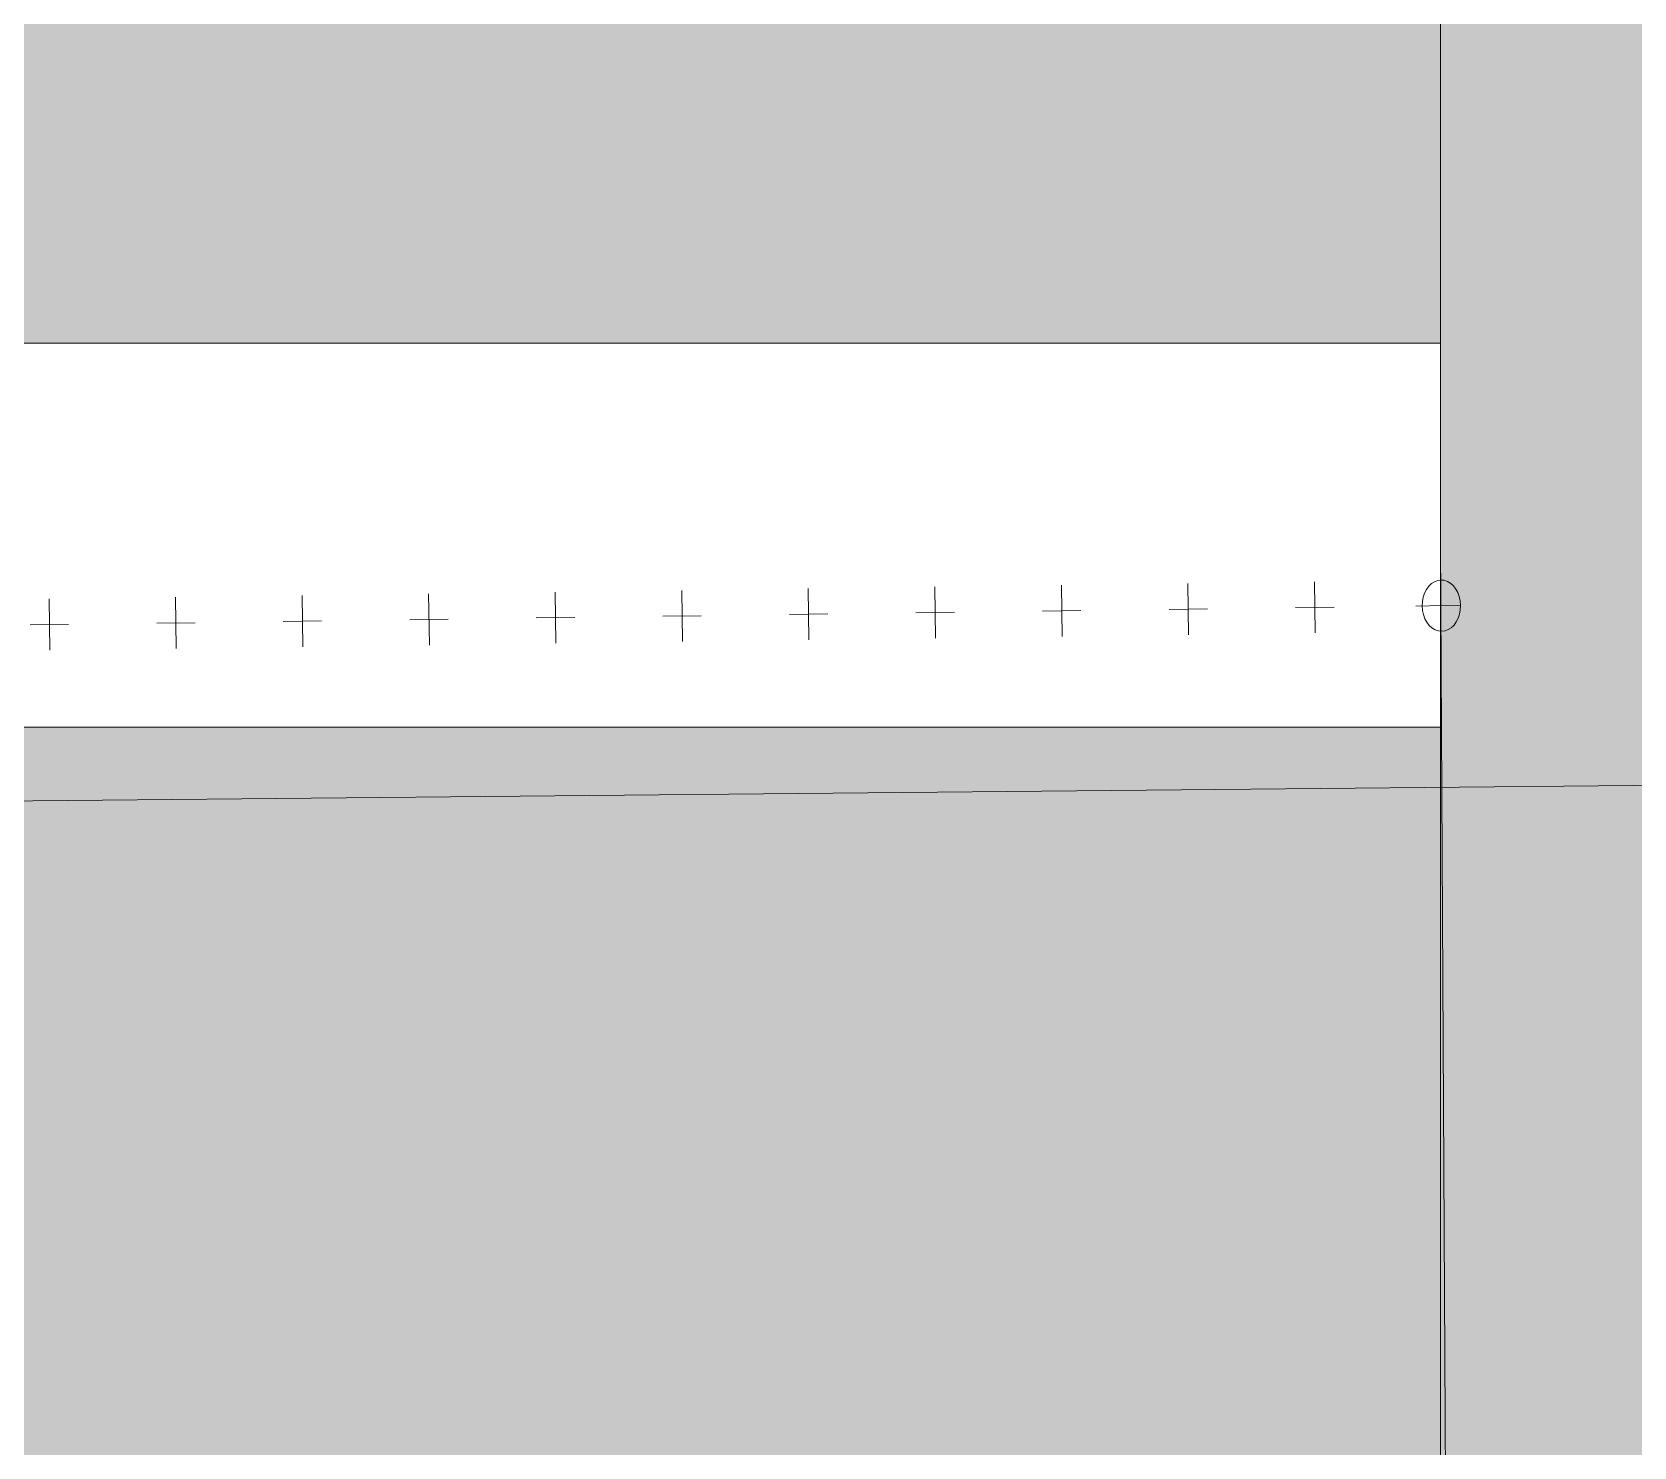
# Model space of a CAD drawing. Header units: millimetres. Extents: x 141848 to 1648660, y -821378 to -151356.
# Drawn here: x 195756 to 197007, y -272126 to -271021 of the extents above; entities that cross this region are included whole.
import ezdxf

# ---------------------------------------------------------------- set-up
doc = ezdxf.new("R2010")
doc.units = ezdxf.units.MM
doc.header["$MEASUREMENT"] = 0
doc.linetypes.add('Points tirets', pattern=[335.138881, 176.388884, -88.194442, 0, -70.555556])
doc.linetypes.add('Wipeout_Contour', pattern=[1000, 0, -1000])
for name, color, linetype in [('Divers - Dessin général', 7, 'Continuous'), ('Sols_ Dalles', 7, 'Continuous'), ('TopoAlt', 7, 'Continuous')]:
    doc.layers.add(name, color=color, linetype=linetype)

# ---------------------------------------------------------------- blocks, each defined once
blk = doc.blocks.new('Dalle_27_1', base_point=(175317, -265609.8))
at = {"layer": 'Sols_ Dalles', "linetype": 'Continuous', "lineweight": 0, "true_color": 0x2e271c}
blk.add_hatch(color=250, dxfattribs=at).paths.add_polyline_path([(175317, -265609.8, 0.414214), (173317, -267609.8), (173317, -273599, 0.415791), (175327.8, -275599), (194877.9, -275451.7, 0.414214), (196867.1, -273441), (196856.2, -271418.8, -0.001346), (196856.2, -271408), (196856.2, -267609.8), (196856.2, -267109.8, 0.414214), (195356.2, -265609.8), (190394.7, -265609.8), (190394.7, -270609.8), (190571.1, -270609.8), (190571.1, -267596.8), (195571.1, -267563.7), (195571.1, -271408), (195571.2, -271408, 0.001346), (195571.2, -271425.7), (195571.1, -271425.7), (195582, -273450.5), (175394.7, -273590.2), (175394.7, -271810.1), (175394.7, -270609.8), (175394.7, -265609.8)])
at = {"layer": 'Sols_ Dalles', "color": 250, "linetype": 'Continuous', "lineweight": 5, "true_color": 0x1f1f1f, "flags": 128}
blk.add_lwpolyline([(175327.8, -275599), (194877.9, -275451.7, 0.414214), (196867.1, -273441), (196856.2, -271418.8, -0.001346), (196856.2, -271408), (196856.2, -267609.8), (196856.2, -267109.8, 0.414214), (195356.2, -265609.8), (190394.7, -265609.8)], format="xyb", dxfattribs=at)
blk = doc.blocks.new('Mur_133_1', base_point=(195556.1, -271563.7))
at = {"color": 254, "linetype": 'Wipeout_Contour', "lineweight": 0, "ltscale": 1339627.130629033}
blk.add_wipeout([(195556.1, -271563.7), (196856.2, -271563.7), (196856.2, -271263.7), (195556.1, -271263.7)], dxfattribs=at).dxf.layer = 'TopoAlt'
at = {"layer": 'TopoAlt', "color": 190, "linetype": 'Continuous', "lineweight": 5, "true_color": 0x8002ff, "flags": 128}
for points in [[(196856.2, -271263.7), (195556.1, -271263.7)], [(196856.2, -271563.7), (196856.2, -271263.7)], [(195556.1, -271563.7), (196856.2, -271563.7)]]:
    blk.add_lwpolyline(points, dxfattribs=at)
blk = doc.blocks.new('Garde-corps_6_1')
at = {"color": 7, "linetype": 'Continuous', "lineweight": 5}
for p, q in [((196658.9, -271451.5), (196659.5, -271491.5)), ((196757.8, -271450.1), (196758.3, -271490.1)), ((195769.3, -271463.6), (195769.8, -271503.6)), ((195868.1, -271462.3), (195868.7, -271502.3)), ((195967, -271460.9), (195967.5, -271500.9)), ((196065.8, -271459.6), (196066.4, -271499.6)), ((196164.7, -271458.2), (196165.2, -271498.2)), ((196263.5, -271456.9), (196264.1, -271496.9)), ((196362.4, -271455.5), (196362.9, -271495.5)), ((196461.2, -271454.2), (196461.8, -271494.2)), ((196560.1, -271452.8), (196560.6, -271492.8)), ((196278.8, -271476.7), (196248.8, -271477.1)), ((196377.6, -271475.3), (196347.6, -271475.7)), ((196476.5, -271474), (196446.5, -271474.4)), ((196575.3, -271472.6), (196545.3, -271473)), ((196674.2, -271471.3), (196644.2, -271471.7)), ((196773.1, -271469.9), (196743.1, -271470.3)), ((195784.5, -271483.4), (195754.5, -271483.8)), ((195883.4, -271482.1), (195853.4, -271482.5)), ((195982.2, -271480.7), (195952.2, -271481.1)), ((196081.1, -271479.4), (196051.1, -271479.8)), ((196179.9, -271478), (196149.9, -271478.4))]:
    blk.add_line(p, q, dxfattribs=at)
at = {"color": 7, "linetype": 'Points tirets', "lineweight": 5}
blk.add_line((196836.9, -271469.1), (196871.9, -271468.6), dxfattribs=at)
at = {"color": 7, "linetype": 'Continuous', "lineweight": 5, "flags": 128}
blk.add_lwpolyline([(196857.2, -271488.8), (196859.8, -271488.4), (196862.3, -271487.5), (196864.6, -271486), (196866.8, -271484), (196868.6, -271481.5), (196870, -271478.6), (196871.1, -271475.4), (196871.7, -271472), (196871.9, -271468.6), (196871.6, -271465.1), (196870.9, -271461.7), (196869.8, -271458.6), (196868.2, -271455.8), (196866.3, -271453.3), (196864.2, -271451.4), (196861.8, -271449.9), (196859.2, -271449), (196856.6, -271448.8), (196854, -271449.1), (196851.5, -271450.1), (196849.2, -271451.6), (196847.1, -271453.6), (196845.2, -271456.1), (196843.8, -271459), (196842.7, -271462.1), (196842.1, -271465.5), (196841.9, -271469), (196842.2, -271472.5), (196842.9, -271475.8), (196844.1, -271479), (196845.6, -271481.8), (196847.5, -271484.2), (196849.6, -271486.2), (196852, -271487.6), (196854.6, -271488.5)], close=True, dxfattribs=at)
blk = doc.blocks.new('Garde-corps_8_1')
at = {"color": 7, "linetype": 'Continuous', "lineweight": 5}
for p, q in [((196658.9, -271451.5), (196659.5, -271491.5)), ((196757.8, -271450.1), (196758.3, -271490.1)), ((195769.3, -271463.6), (195769.8, -271503.6)), ((195868.1, -271462.3), (195868.7, -271502.3)), ((195967, -271460.9), (195967.5, -271500.9)), ((196065.8, -271459.6), (196066.4, -271499.6)), ((196164.7, -271458.2), (196165.2, -271498.2)), ((196263.5, -271456.9), (196264.1, -271496.9)), ((196362.4, -271455.5), (196362.9, -271495.5)), ((196461.2, -271454.2), (196461.8, -271494.2)), ((196560.1, -271452.8), (196560.6, -271492.8)), ((196278.8, -271476.7), (196248.8, -271477.1)), ((196377.6, -271475.3), (196347.6, -271475.7)), ((196476.5, -271474), (196446.5, -271474.4)), ((196575.3, -271472.6), (196545.3, -271473)), ((196674.2, -271471.3), (196644.2, -271471.7)), ((196773.1, -271469.9), (196743.1, -271470.3)), ((195784.5, -271483.4), (195754.5, -271483.8)), ((195883.4, -271482.1), (195853.4, -271482.5)), ((195982.2, -271480.7), (195952.2, -271481.1)), ((196081.1, -271479.4), (196051.1, -271479.8)), ((196179.9, -271478), (196149.9, -271478.4))]:
    blk.add_line(p, q, dxfattribs=at)
at = {"color": 7, "linetype": 'Points tirets', "lineweight": 5}
blk.add_line((196836.9, -271469.1), (196871.9, -271468.6), dxfattribs=at)
at = {"color": 7, "linetype": 'Continuous', "lineweight": 5, "flags": 128}
blk.add_lwpolyline([(196857.2, -271488.8), (196859.8, -271488.4), (196862.3, -271487.5), (196864.6, -271486), (196866.8, -271484), (196868.6, -271481.5), (196870, -271478.6), (196871.1, -271475.4), (196871.7, -271472), (196871.9, -271468.6), (196871.6, -271465.1), (196870.9, -271461.7), (196869.8, -271458.6), (196868.2, -271455.8), (196866.3, -271453.3), (196864.2, -271451.4), (196861.8, -271449.9), (196859.2, -271449), (196856.6, -271448.8), (196854, -271449.1), (196851.5, -271450.1), (196849.2, -271451.6), (196847.1, -271453.6), (196845.2, -271456.1), (196843.8, -271459), (196842.7, -271462.1), (196842.1, -271465.5), (196841.9, -271469), (196842.2, -271472.5), (196842.9, -271475.8), (196844.1, -271479), (196845.6, -271481.8), (196847.5, -271484.2), (196849.6, -271486.2), (196852, -271487.6), (196854.6, -271488.5)], close=True, dxfattribs=at)

msp = doc.modelspace()

# ---------------------------------------------------------------- hatches: boundary and pattern name
at = {"linetype": 'Continuous', "lineweight": 0, "true_color": 0x6f6f6f}
h = msp.add_hatch(color=8, dxfattribs=at)
h.paths.add_polyline_path([(141848.442, -295062.571), (269220.821, -293826.868), (269220.821, -270902.734), (268763.049, -270902.734), (254213.6, -271040.575), (254213.6, -163437.635), (153156.2, -163437.635), (153156.2, -271040.575), (153182.962, -271040.57), (153183.146, -272000.514, -0.40942736), (149183.681, -275935.042), (141848.442, -275935.042)])
h.paths.add_polyline_path([(158435.584, -260639.953), (155145.584, -260639.953), (155145.584, -248364.953), (155145.584, -243089.974), (155145.584, -242189.974), (158435.584, -242189.974)], flags=0)
h.paths.add_polyline_path([(161503.433, -171995.57), (161503.433, -193810.571), (161503.433, -230015.57), (161503.433, -260810.571), (196775.042, -260810.571), (196775.042, -222495.57), (186955.542, -222495.57), (186955.542, -218295.57), (196754.55, -218295.57), (196754.55, -208495.57), (196754.55, -204495.57), (193355.542, -204495.57), (193355.542, -195161.535), (195576.034, -195161.535), (195576.034, -189810.571), (217850.068, -189810.571), (217850.068, -262266.885), (245610.045, -262266.885), (245610.045, -253395.571), (245626.034, -253395.571), (246426.034, -253395.571), (247826.034, -253395.571), (247826.034, -248005.571), (247826.034, -246605.571), (245626.034, -246605.571), (245610.045, -246605.571), (245610.045, -171995.57), (212806.28, -171995.57)], flags=0)
h.paths.add_polyline_path([(162737.042, -269433.913, -0.09031866), (162858.773, -268727.623, -0.20144873), (163912.639, -267592.74, -0.10421145), (164718.006, -267415.055), (165317.979, -267409.371, -0.10404461), (166125.354, -267571.244, -0.23825546), (167284.257, -268953.318, -0.05518862), (167336.836, -269390.334), (167338.931, -269611.438), (167351.046, -270890.267), (167092.583, -271892.761, -0.26794919), (165370.083, -272909.124), (164770.11, -272914.808, -0.19371746), (163379.252, -272370.185, -0.07056876), (163028.663, -271931.262, -0.1316525), (162751.253, -270933.845)], flags=0)
h.paths.add_polyline_path([(175327.752, -275599.002, -0.4157911), (173316.986, -273599.031), (173316.986, -273452.052), (173330.488, -267377.824, -0.3805567), (175316.986, -265609.826), (175394.714, -265609.826), (175394.714, -270609.826), (190394.714, -270609.826), (190394.714, -265609.826), (195356.191, -265609.826, -0.41421356), (196856.191, -267109.826), (196856.191, -273660.699, -0.34550161), (195137.285, -275433.432)], flags=0)
h.paths.add_polyline_path([(205510.093, -271504.083, -0.13447393), (205230.948, -270484.937), (205230.948, -268984.937, -0.41421356), (207230.948, -266984.937), (207830.948, -266984.937, -0.41421356), (209830.948, -268984.937), (209830.948, -270484.937, -0.12882035), (209574.03, -271465.581, -0.27093629), (207830.948, -272484.937), (207230.948, -272484.937, -0.26498)], flags=0)
h.paths.add_polyline_path([(217862.687, -273329.325), (217869.949, -267730.336, -0.09856151), (218100.718, -266943.721), (218117.681, -266951.545, -0.258849), (219955.479, -265605.827), (219953.141, -265587.294), (220637.569, -265587.294), (220637.569, -265687.294), (220637.569, -270687.294), (250537.569, -270687.294), (250537.569, -265687.294), (252208.004, -265687.294), (254186.294, -265687.294), (254186.294, -267687.294), (254186.294, -271062.255, 0.00134576), (254186.323, -271073.021), (254197.209, -273095.233, -0.41421356), (252208.004, -275105.97), (243484.534, -275105.97, -0.00518896), (243431.438, -275116.103), (235447.992, -275196.191), (220071.012, -275253.24, -0.38655333), (217873.089, -273475.385, -0.02518922)], flags=0)

# ---------------------------------------------------------------- linework, layer by layer
at = {"color": 9, "linetype": 'Continuous', "lineweight": 5}
msp.add_lwpolyline([(173316.986, -273452.052), (173316.986, -273599.031, 0.4157911), (175327.752, -275599.002), (195137.285, -275433.432, 0.34550161), (196856.191, -273660.699), (196856.191, -267109.826, 0.41421356), (195356.191, -265609.826), (190394.714, -265609.826), (190394.714, -270609.826), (175394.714, -270609.826), (175394.714, -265609.826), (175316.986, -265609.826, 0.3805567), (173330.488, -267377.824)], format="xyb", close=True, dxfattribs=at)

# ---------------------------------------------------------------- block references
at = {"layer": 'Sols_ Dalles', "color": 250, "linetype": 'Continuous', "lineweight": 5, "true_color": 0x1f1f1f}
msp.add_blockref('Dalle_27_1', (175316.986, -265609.826), dxfattribs=at)

# ---------------------------------------------------------------- next in the draw order: block references
at = {"layer": 'TopoAlt', "color": 211, "lineweight": 5, "true_color": 0xfe55ff}
msp.add_blockref('Mur_133_1', (195556.148, -271563.708), dxfattribs=at)

# ---------------------------------------------------------------- next in the draw order: wipeouts: each hides what was drawn before it
at = {"color": 254, "linetype": 'Wipeout_Contour', "lineweight": 0, "ltscale": 1339645.469975257}
msp.add_wipeout([(195571.834, -271563.708), (196856.22, -271563.708), (196856.22, -271263.708), (195571.834, -271263.708)], dxfattribs=at).dxf.layer = 'TopoAlt'

# ---------------------------------------------------------------- next in the draw order: hatches: boundary and pattern name
at = {"layer": 'Sols_ Dalles', "linetype": 'Continuous', "lineweight": 0, "true_color": 0x2e271c}
h = msp.add_hatch(color=250, dxfattribs=at)
edge = h.paths.add_edge_path()
edge.add_arc((175316.986, -273599.031), 2000, 180, 270.308426)
edge.add_line((175327.752, -275599.002), (194877.901, -275451.732))
edge.add_arc((194867.135, -273451.761), 2000, 270.308426, 360.308426)
edge.add_line((196867.106, -273440.995), (196856.22, -271418.783))
edge.add_line((196856.22, -271418.783), (196856.22, -271563.708))
edge.add_line((196856.22, -271563.708), (195571.834, -271563.708))
edge.add_line((195571.834, -271563.708), (195581.991, -273450.488))
edge.add_line((195581.991, -273450.488), (175394.714, -273590.232))
edge.add_line((175394.714, -273590.232), (175394.714, -271810.115))
edge.add_line((175394.714, -271810.115), (175394.714, -271796.274))
edge.add_line((175394.714, -271796.274), (174332.384, -271810.115))
edge.add_line((174332.384, -271810.115), (174328.476, -271510.141))
edge.add_line((174328.476, -271510.141), (175394.714, -271496.248))
edge.add_line((175394.714, -271496.248), (175394.714, -270609.826))
edge.add_line((175394.714, -270609.826), (175394.714, -265609.826))
edge.add_line((175394.714, -265609.826), (175316.986, -265609.826))
edge.add_arc((175316.986, -267609.826), 2000, 90, 180)
edge.add_line((173316.986, -267609.826), (173316.986, -273599.031))
h = msp.add_hatch(color=250, dxfattribs=at)
edge = h.paths.add_edge_path()
edge.add_line((190394.714, -270609.826), (190571.148, -270609.826))
edge.add_line((190571.148, -270609.826), (190571.148, -267596.842))
edge.add_line((190571.148, -267596.842), (190571.148, -267563.708))
edge.add_line((190571.148, -267563.708), (195571.148, -267563.708))
edge.add_line((195571.148, -267563.708), (195571.148, -271263.708))
edge.add_line((195571.148, -271263.708), (196856.191, -271263.708))
edge.add_line((196856.191, -271263.708), (196856.191, -267609.826))
edge.add_line((196856.191, -267609.826), (196856.191, -267109.826))
edge.add_arc((195356.191, -267109.826), 1500, 0, 90)
edge.add_line((195356.191, -265609.826), (190394.714, -265609.826))
edge.add_line((190394.714, -265609.826), (190394.714, -270609.826))

# ---------------------------------------------------------------- next in the draw order: linework, layer by layer
at = {"layer": 'Divers - Dessin général', "color": 14, "linetype": 'Continuous', "lineweight": 5, "true_color": 0x990000}
msp.add_lwpolyline([(254205.676, -163437.635), (254186.294, -271067.638), (152856.388, -272027.634), (152839.018, -197317.635), (152835.676, -163437.635)], close=True, dxfattribs=at)
at = {"layer": 'Sols_ Dalles', "color": 7, "linetype": 'Continuous', "lineweight": 5, "flags": 128}
for points in [[(173316.986, -273599.031, 0.4157911), (175327.752, -275599.002), (194877.901, -275451.732, 0.41421356), (196867.106, -273440.995), (196856.22, -271418.783), (196856.22, -271563.708), (195571.834, -271563.708), (195581.991, -273450.488), (175394.714, -273590.232), (175394.714, -271810.115), (175394.714, -271796.274), (174332.384, -271810.115), (174328.476, -271510.141), (175394.714, -271496.248), (175394.714, -270609.826), (175394.714, -265609.826), (175316.986, -265609.826, 0.41421356), (173316.986, -267609.826)], [(190394.714, -270609.826), (190571.148, -270609.826), (190571.148, -267596.842), (190571.148, -267563.708), (195571.148, -267563.708), (195571.148, -271263.708), (196856.191, -271263.708), (196856.191, -267609.826), (196856.191, -267109.826, 0.41421356), (195356.191, -265609.826), (190394.714, -265609.826)]]:
    msp.add_lwpolyline(points, format="xyb", close=True, dxfattribs=at)
at = {"layer": 'TopoAlt', "color": 190, "linetype": 'Continuous', "lineweight": 5, "true_color": 0x8002ff}
for points in [[(196856.22, -271263.708), (195571.148, -271263.708)], [(196856.22, -271563.708), (196856.22, -271263.708)], [(195571.148, -271563.708), (196856.22, -271563.708)]]:
    msp.add_lwpolyline(points, dxfattribs=at)

# ---------------------------------------------------------------- next in the draw order: block references
at = {"color": 7, "linetype": 'Continuous', "lineweight": 5}
for name in ['Garde-corps_6_1', 'Garde-corps_8_1']:
    msp.add_blockref(name, (0, 0), dxfattribs=at)

doc.saveas('drawing.dxf')
